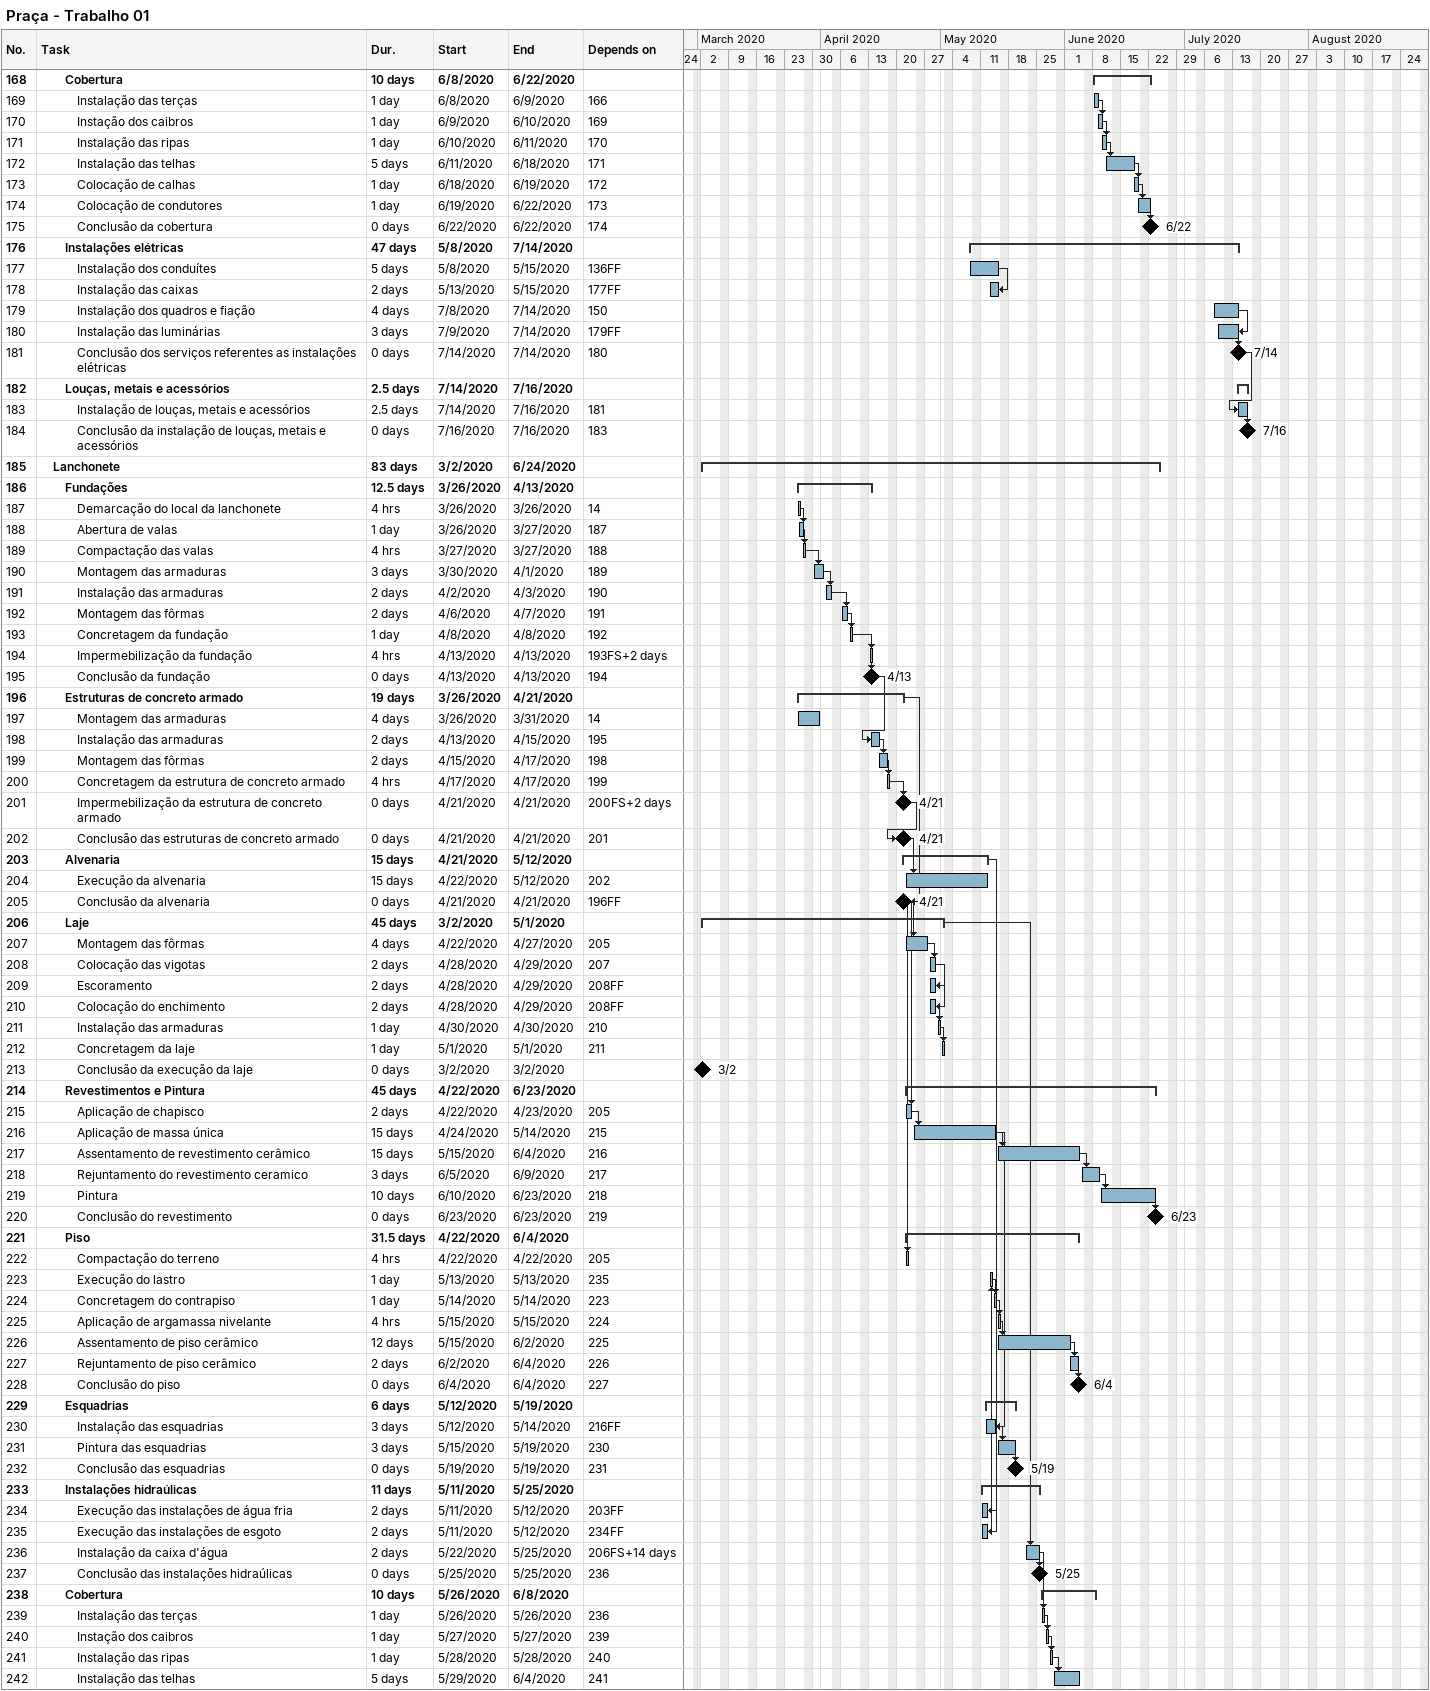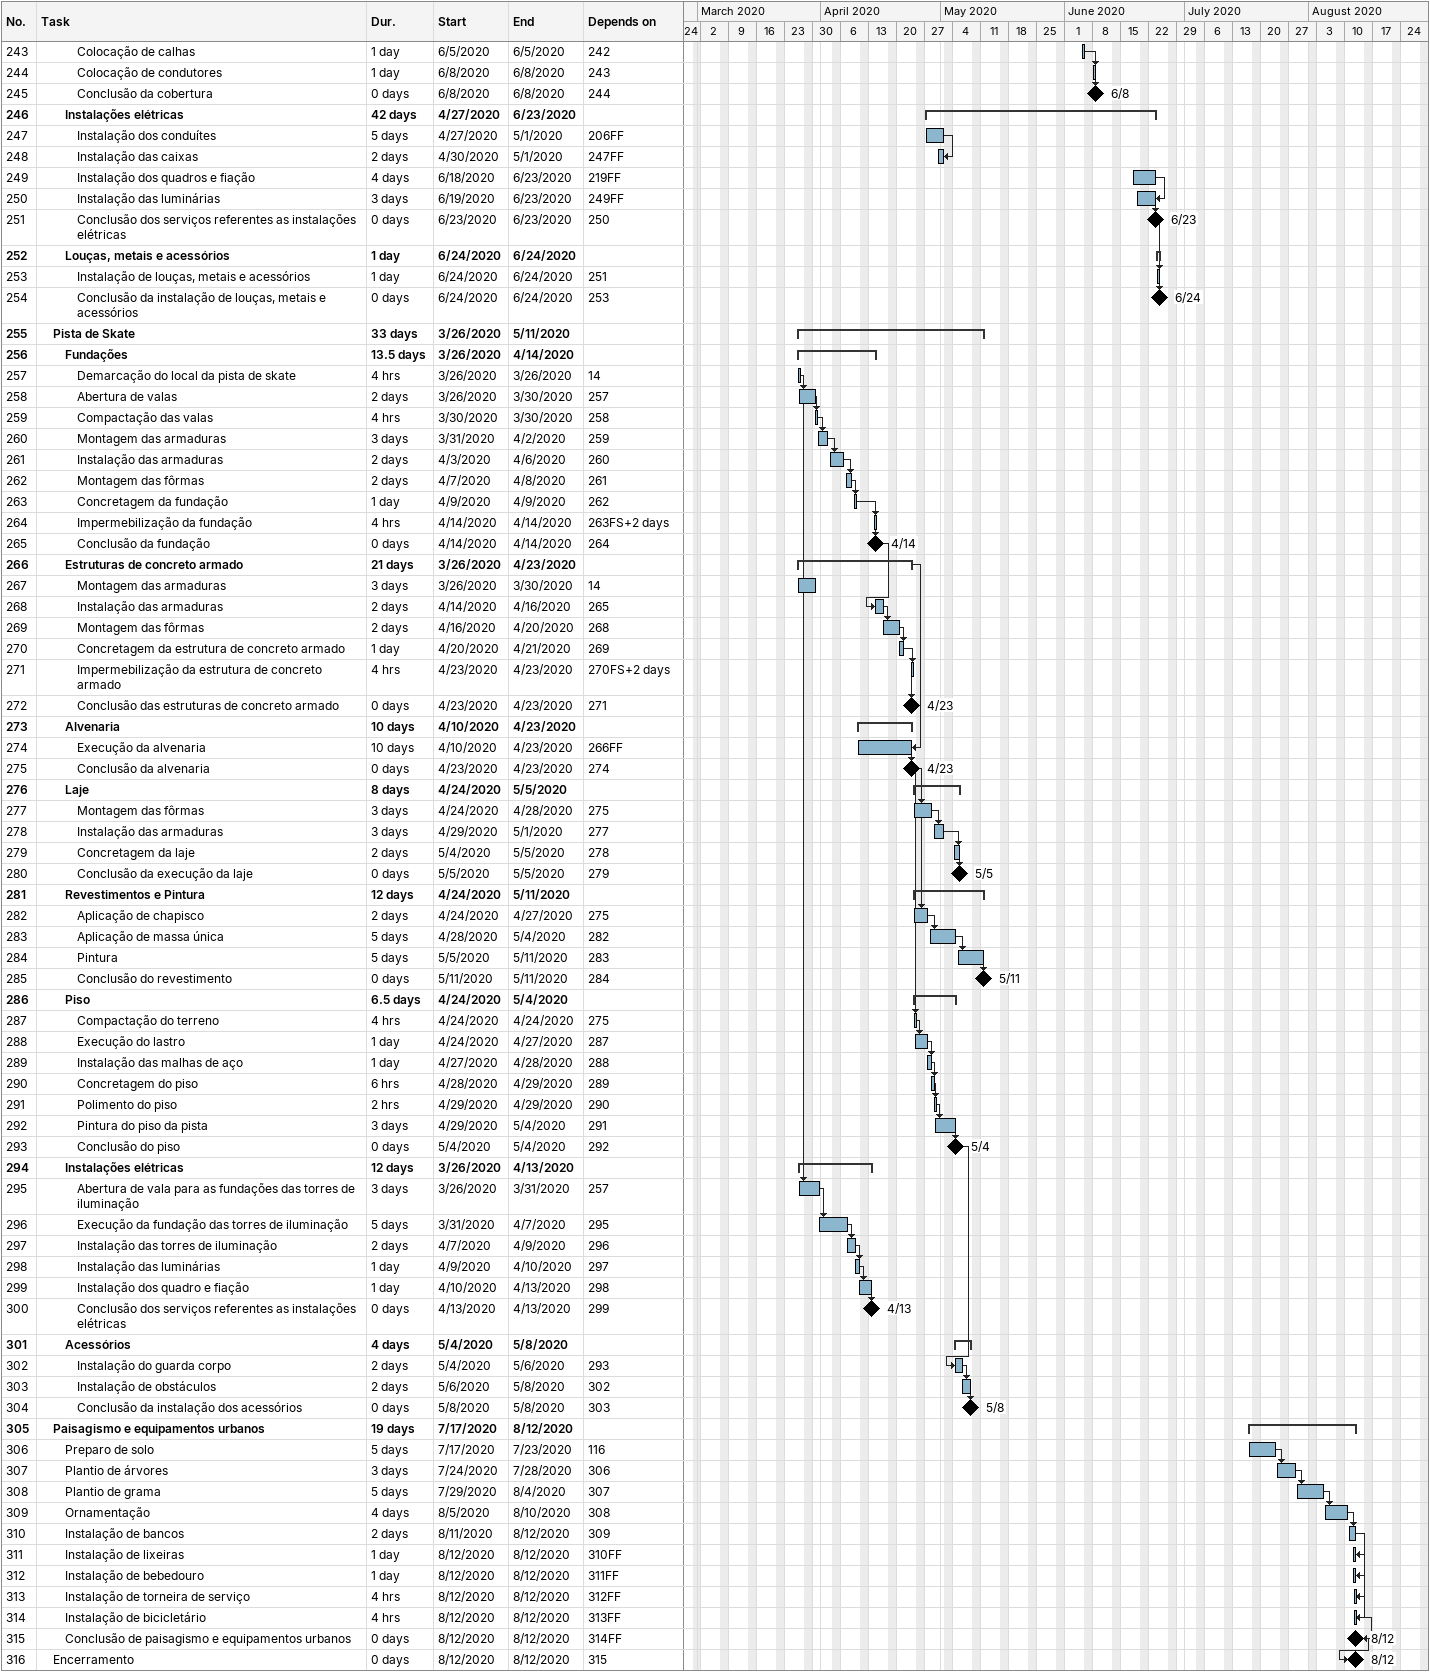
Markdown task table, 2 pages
Praça - Trabalho 01

| ID | Level | Task | Duration | Start | Finish | Predecessors |
|---|---|---|---|---|---|---|
| 168 | 3 | **Cobertura** | 10d | 2020-06-08 | 2020-06-22 |  |
| 169 | 4 | Instalação das terças | 1d | 2020-06-08 | 2020-06-09 | 166 |
| 170 | 4 | Instação dos caibros | 1d | 2020-06-09 | 2020-06-10 | 169 |
| 171 | 4 | Instalação das ripas | 1d | 2020-06-10 | 2020-06-11 | 170 |
| 172 | 4 | Instalação das telhas | 5d | 2020-06-11 | 2020-06-18 | 171 |
| 173 | 4 | Colocação de calhas | 1d | 2020-06-18 | 2020-06-19 | 172 |
| 174 | 4 | Colocação de condutores | 1d | 2020-06-19 | 2020-06-22 | 173 |
| 175 | 4 | Conclusão da cobertura | 0d | 2020-06-22 | 2020-06-22 | 174 |
| 176 | 3 | **Instalações elétricas** | 47d | 2020-05-08 | 2020-07-14 |  |
| 177 | 4 | Instalação dos conduítes | 5d | 2020-05-08 | 2020-05-15 | 136FF |
| 178 | 4 | Instalação das caixas | 2d | 2020-05-13 | 2020-05-15 | 177FF |
| 179 | 4 | Instalação dos quadros e fiação | 4d | 2020-07-08 | 2020-07-14 | 150 |
| 180 | 4 | Instalação das luminárias | 3d | 2020-07-09 | 2020-07-14 | 179FF |
| 181 | 4 | Conclusão dos serviços referentes as instalações elétricas | 0d | 2020-07-14 | 2020-07-14 | 180 |
| 182 | 3 | **Louças, metais e acessórios** | 2.5d | 2020-07-14 | 2020-07-16 |  |
| 183 | 4 | Instalação de louças, metais e acessórios | 2.5d | 2020-07-14 | 2020-07-16 | 181 |
| 184 | 4 | Conclusão da instalação de louças, metais e acessórios | 0d | 2020-07-16 | 2020-07-16 | 183 |
| 185 | 2 | **Lanchonete** | 83d | 2020-03-02 | 2020-06-24 |  |
| 186 | 3 | **Fundações** | 12.5d | 2020-03-26 | 2020-04-13 |  |
| 187 | 4 | Demarcação do local da lanchonete | 4h | 2020-03-26 | 2020-03-26 | 14 |
| 188 | 4 | Abertura de valas | 1d | 2020-03-26 | 2020-03-27 | 187 |
| 189 | 4 | Compactação das valas | 4h | 2020-03-27 | 2020-03-27 | 188 |
| 190 | 4 | Montagem das armaduras | 3d | 2020-03-30 | 2020-04-01 | 189 |
| 191 | 4 | Instalação das armaduras | 2d | 2020-04-02 | 2020-04-03 | 190 |
| 192 | 4 | Montagem das fôrmas | 2d | 2020-04-06 | 2020-04-07 | 191 |
| 193 | 4 | Concretagem da fundação | 1d | 2020-04-08 | 2020-04-08 | 192 |
| 194 | 4 | Impermebilização da fundação | 4h | 2020-04-13 | 2020-04-13 | 193FS+2d |
| 195 | 4 | Conclusão da fundação | 0d | 2020-04-13 | 2020-04-13 | 194 |
| 196 | 3 | **Estruturas de concreto armado** | 19d | 2020-03-26 | 2020-04-21 |  |
| 197 | 4 | Montagem das armaduras | 4d | 2020-03-26 | 2020-03-31 | 14 |
| 198 | 4 | Instalação das armaduras | 2d | 2020-04-13 | 2020-04-15 | 195 |
| 199 | 4 | Montagem das fôrmas | 2d | 2020-04-15 | 2020-04-17 | 198 |
| 200 | 4 | Concretagem da estrutura de concreto armado | 4h | 2020-04-17 | 2020-04-17 | 199 |
| 201 | 4 | Impermebilização da estrutura de concreto armado | 0d | 2020-04-21 | 2020-04-21 | 200FS+2d |
| 202 | 4 | Conclusão das estruturas de concreto armado | 0d | 2020-04-21 | 2020-04-21 | 201 |
| 203 | 3 | **Alvenaria** | 15d | 2020-04-21 | 2020-05-12 |  |
| 204 | 4 | Execução da alvenaria | 15d | 2020-04-22 | 2020-05-12 | 202 |
| 205 | 4 | Conclusão da alvenaria | 0d | 2020-04-21 | 2020-04-21 | 196FF |
| 206 | 3 | **Laje** | 45d | 2020-03-02 | 2020-05-01 |  |
| 207 | 4 | Montagem das fôrmas | 4d | 2020-04-22 | 2020-04-27 | 205 |
| 208 | 4 | Colocação das vigotas | 2d | 2020-04-28 | 2020-04-29 | 207 |
| 209 | 4 | Escoramento | 2d | 2020-04-28 | 2020-04-29 | 208FF |
| 210 | 4 | Colocação do enchimento | 2d | 2020-04-28 | 2020-04-29 | 208FF |
| 211 | 4 | Instalação das armaduras | 1d | 2020-04-30 | 2020-04-30 | 210 |
| 212 | 4 | Concretagem da laje | 1d | 2020-05-01 | 2020-05-01 | 211 |
| 213 | 4 | Conclusão da execução da laje | 0d | 2020-03-02 | 2020-03-02 |  |
| 214 | 3 | **Revestimentos e Pintura** | 45d | 2020-04-22 | 2020-06-23 |  |
| 215 | 4 | Aplicação de chapisco | 2d | 2020-04-22 | 2020-04-23 | 205 |
| 216 | 4 | Aplicação de massa única | 15d | 2020-04-24 | 2020-05-14 | 215 |
| 217 | 4 | Assentamento de revestimento cerâmico | 15d | 2020-05-15 | 2020-06-04 | 216 |
| 218 | 4 | Rejuntamento do revestimento ceramico | 3d | 2020-06-05 | 2020-06-09 | 217 |
| 219 | 4 | Pintura | 10d | 2020-06-10 | 2020-06-23 | 218 |
| 220 | 4 | Conclusão do revestimento | 0d | 2020-06-23 | 2020-06-23 | 219 |
| 221 | 3 | **Piso** | 31.5d | 2020-04-22 | 2020-06-04 |  |
| 222 | 4 | Compactação do terreno | 4h | 2020-04-22 | 2020-04-22 | 205 |
| 223 | 4 | Execução do lastro | 1d | 2020-05-13 | 2020-05-13 | 235 |
| 224 | 4 | Concretagem do contrapiso | 1d | 2020-05-14 | 2020-05-14 | 223 |
| 225 | 4 | Aplicação de argamassa nivelante | 4h | 2020-05-15 | 2020-05-15 | 224 |
| 226 | 4 | Assentamento de piso cerâmico | 12d | 2020-05-15 | 2020-06-02 | 225 |
| 227 | 4 | Rejuntamento de piso cerâmico | 2d | 2020-06-02 | 2020-06-04 | 226 |
| 228 | 4 | Conclusão do piso | 0d | 2020-06-04 | 2020-06-04 | 227 |
| 229 | 3 | **Esquadrias** | 6d | 2020-05-12 | 2020-05-19 |  |
| 230 | 4 | Instalação das esquadrias | 3d | 2020-05-12 | 2020-05-14 | 216FF |
| 231 | 4 | Pintura das esquadrias | 3d | 2020-05-15 | 2020-05-19 | 230 |
| 232 | 4 | Conclusão das esquadrias | 0d | 2020-05-19 | 2020-05-19 | 231 |
| 233 | 3 | **Instalações hidraúlicas** | 11d | 2020-05-11 | 2020-05-25 |  |
| 234 | 4 | Execução das instalações de água fria | 2d | 2020-05-11 | 2020-05-12 | 203FF |
| 235 | 4 | Execução das instalações de esgoto | 2d | 2020-05-11 | 2020-05-12 | 234FF |
| 236 | 4 | Instalação da caixa d'água | 2d | 2020-05-22 | 2020-05-25 | 206FS+14d |
| 237 | 4 | Conclusão das instalações hidraúlicas | 0d | 2020-05-25 | 2020-05-25 | 236 |
| 238 | 3 | **Cobertura** | 10d | 2020-05-26 | 2020-06-08 |  |
| 239 | 4 | Instalação das terças | 1d | 2020-05-26 | 2020-05-26 | 236 |
| 240 | 4 | Instação dos caibros | 1d | 2020-05-27 | 2020-05-27 | 239 |
| 241 | 4 | Instalação das ripas | 1d | 2020-05-28 | 2020-05-28 | 240 |
| 242 | 4 | Instalação das telhas | 5d | 2020-05-29 | 2020-06-04 | 241 |
| 243 | 4 | Colocação de calhas | 1d | 2020-06-05 | 2020-06-05 | 242 |
| 244 | 4 | Colocação de condutores | 1d | 2020-06-08 | 2020-06-08 | 243 |
| 245 | 4 | Conclusão da cobertura | 0d | 2020-06-08 | 2020-06-08 | 244 |
| 246 | 3 | **Instalações elétricas** | 42d | 2020-04-27 | 2020-06-23 |  |
| 247 | 4 | Instalação dos conduítes | 5d | 2020-04-27 | 2020-05-01 | 206FF |
| 248 | 4 | Instalação das caixas | 2d | 2020-04-30 | 2020-05-01 | 247FF |
| 249 | 4 | Instalação dos quadros e fiação | 4d | 2020-06-18 | 2020-06-23 | 219FF |
| 250 | 4 | Instalação das luminárias | 3d | 2020-06-19 | 2020-06-23 | 249FF |
| 251 | 4 | Conclusão dos serviços referentes as instalações elétricas | 0d | 2020-06-23 | 2020-06-23 | 250 |
| 252 | 3 | **Louças, metais e acessórios** | 1d | 2020-06-24 | 2020-06-24 |  |
| 253 | 4 | Instalação de louças, metais e acessórios | 1d | 2020-06-24 | 2020-06-24 | 251 |
| 254 | 4 | Conclusão da instalação de louças, metais e acessórios | 0d | 2020-06-24 | 2020-06-24 | 253 |
| 255 | 2 | **Pista de Skate** | 33d | 2020-03-26 | 2020-05-11 |  |
| 256 | 3 | **Fundações** | 13.5d | 2020-03-26 | 2020-04-14 |  |
| 257 | 4 | Demarcação do local da pista de skate | 4h | 2020-03-26 | 2020-03-26 | 14 |
| 258 | 4 | Abertura de valas | 2d | 2020-03-26 | 2020-03-30 | 257 |
| 259 | 4 | Compactação das valas | 4h | 2020-03-30 | 2020-03-30 | 258 |
| 260 | 4 | Montagem das armaduras | 3d | 2020-03-31 | 2020-04-02 | 259 |
| 261 | 4 | Instalação das armaduras | 2d | 2020-04-03 | 2020-04-06 | 260 |
| 262 | 4 | Montagem das fôrmas | 2d | 2020-04-07 | 2020-04-08 | 261 |
| 263 | 4 | Concretagem da fundação | 1d | 2020-04-09 | 2020-04-09 | 262 |
| 264 | 4 | Impermebilização da fundação | 4h | 2020-04-14 | 2020-04-14 | 263FS+2d |
| 265 | 4 | Conclusão da fundação | 0d | 2020-04-14 | 2020-04-14 | 264 |
| 266 | 3 | **Estruturas de concreto armado** | 21d | 2020-03-26 | 2020-04-23 |  |
| 267 | 4 | Montagem das armaduras | 3d | 2020-03-26 | 2020-03-30 | 14 |
| 268 | 4 | Instalação das armaduras | 2d | 2020-04-14 | 2020-04-16 | 265 |
| 269 | 4 | Montagem das fôrmas | 2d | 2020-04-16 | 2020-04-20 | 268 |
| 270 | 4 | Concretagem da estrutura de concreto armado | 1d | 2020-04-20 | 2020-04-21 | 269 |
| 271 | 4 | Impermebilização da estrutura de concreto armado | 4h | 2020-04-23 | 2020-04-23 | 270FS+2d |
| 272 | 4 | Conclusão das estruturas de concreto armado | 0d | 2020-04-23 | 2020-04-23 | 271 |
| 273 | 3 | **Alvenaria** | 10d | 2020-04-10 | 2020-04-23 |  |
| 274 | 4 | Execução da alvenaria | 10d | 2020-04-10 | 2020-04-23 | 266FF |
| 275 | 4 | Conclusão da alvenaria | 0d | 2020-04-23 | 2020-04-23 | 274 |
| 276 | 3 | **Laje** | 8d | 2020-04-24 | 2020-05-05 |  |
| 277 | 4 | Montagem das fôrmas | 3d | 2020-04-24 | 2020-04-28 | 275 |
| 278 | 4 | Instalação das armaduras | 3d | 2020-04-29 | 2020-05-01 | 277 |
| 279 | 4 | Concretagem da laje | 2d | 2020-05-04 | 2020-05-05 | 278 |
| 280 | 4 | Conclusão da execução da laje | 0d | 2020-05-05 | 2020-05-05 | 279 |
| 281 | 3 | **Revestimentos e Pintura** | 12d | 2020-04-24 | 2020-05-11 |  |
| 282 | 4 | Aplicação de chapisco | 2d | 2020-04-24 | 2020-04-27 | 275 |
| 283 | 4 | Aplicação de massa única | 5d | 2020-04-28 | 2020-05-04 | 282 |
| 284 | 4 | Pintura | 5d | 2020-05-05 | 2020-05-11 | 283 |
| 285 | 4 | Conclusão do revestimento | 0d | 2020-05-11 | 2020-05-11 | 284 |
| 286 | 3 | **Piso** | 6.5d | 2020-04-24 | 2020-05-04 |  |
| 287 | 4 | Compactação do terreno | 4h | 2020-04-24 | 2020-04-24 | 275 |
| 288 | 4 | Execução do lastro | 1d | 2020-04-24 | 2020-04-27 | 287 |
| 289 | 4 | Instalação das malhas de aço | 1d | 2020-04-27 | 2020-04-28 | 288 |
| 290 | 4 | Concretagem do piso | 6h | 2020-04-28 | 2020-04-29 | 289 |
| 291 | 4 | Polimento do piso | 2h | 2020-04-29 | 2020-04-29 | 290 |
| 292 | 4 | Pintura do piso da pista | 3d | 2020-04-29 | 2020-05-04 | 291 |
| 293 | 4 | Conclusão do piso | 0d | 2020-05-04 | 2020-05-04 | 292 |
| 294 | 3 | **Instalações elétricas** | 12d | 2020-03-26 | 2020-04-13 |  |
| 295 | 4 | Abertura de vala para as fundações das torres de iluminação | 3d | 2020-03-26 | 2020-03-31 | 257 |
| 296 | 4 | Execução da fundação das torres de iluminação | 5d | 2020-03-31 | 2020-04-07 | 295 |
| 297 | 4 | Instalação das torres de iluminação | 2d | 2020-04-07 | 2020-04-09 | 296 |
| 298 | 4 | Instalação das luminárias | 1d | 2020-04-09 | 2020-04-10 | 297 |
| 299 | 4 | Instalação dos quadro e fiação | 1d | 2020-04-10 | 2020-04-13 | 298 |
| 300 | 4 | Conclusão dos serviços referentes as instalações elétricas | 0d | 2020-04-13 | 2020-04-13 | 299 |
| 301 | 3 | **Acessórios** | 4d | 2020-05-04 | 2020-05-08 |  |
| 302 | 4 | Instalação do guarda corpo | 2d | 2020-05-04 | 2020-05-06 | 293 |
| 303 | 4 | Instalação de obstáculos | 2d | 2020-05-06 | 2020-05-08 | 302 |
| 304 | 4 | Conclusão da instalação dos acessórios | 0d | 2020-05-08 | 2020-05-08 | 303 |
| 305 | 2 | **Paisagismo e equipamentos urbanos** | 19d | 2020-07-17 | 2020-08-12 |  |
| 306 | 3 | Preparo de solo | 5d | 2020-07-17 | 2020-07-23 | 116 |
| 307 | 3 | Plantio de árvores | 3d | 2020-07-24 | 2020-07-28 | 306 |
| 308 | 3 | Plantio de grama | 5d | 2020-07-29 | 2020-08-04 | 307 |
| 309 | 3 | Ornamentação | 4d | 2020-08-05 | 2020-08-10 | 308 |
| 310 | 3 | Instalação de bancos | 2d | 2020-08-11 | 2020-08-12 | 309 |
| 311 | 3 | Instalação de lixeiras | 1d | 2020-08-12 | 2020-08-12 | 310FF |
| 312 | 3 | Instalação de bebedouro | 1d | 2020-08-12 | 2020-08-12 | 311FF |
| 313 | 3 | Instalação de torneira de serviço | 4h | 2020-08-12 | 2020-08-12 | 312FF |
| 314 | 3 | Instalação de bicicletário | 4h | 2020-08-12 | 2020-08-12 | 313FF |
| 315 | 3 | Conclusão de paisagismo e equipamentos urbanos | 0d | 2020-08-12 | 2020-08-12 | 314FF |
| 316 | 2 | Encerramento | 0d | 2020-08-12 | 2020-08-12 | 315 |
